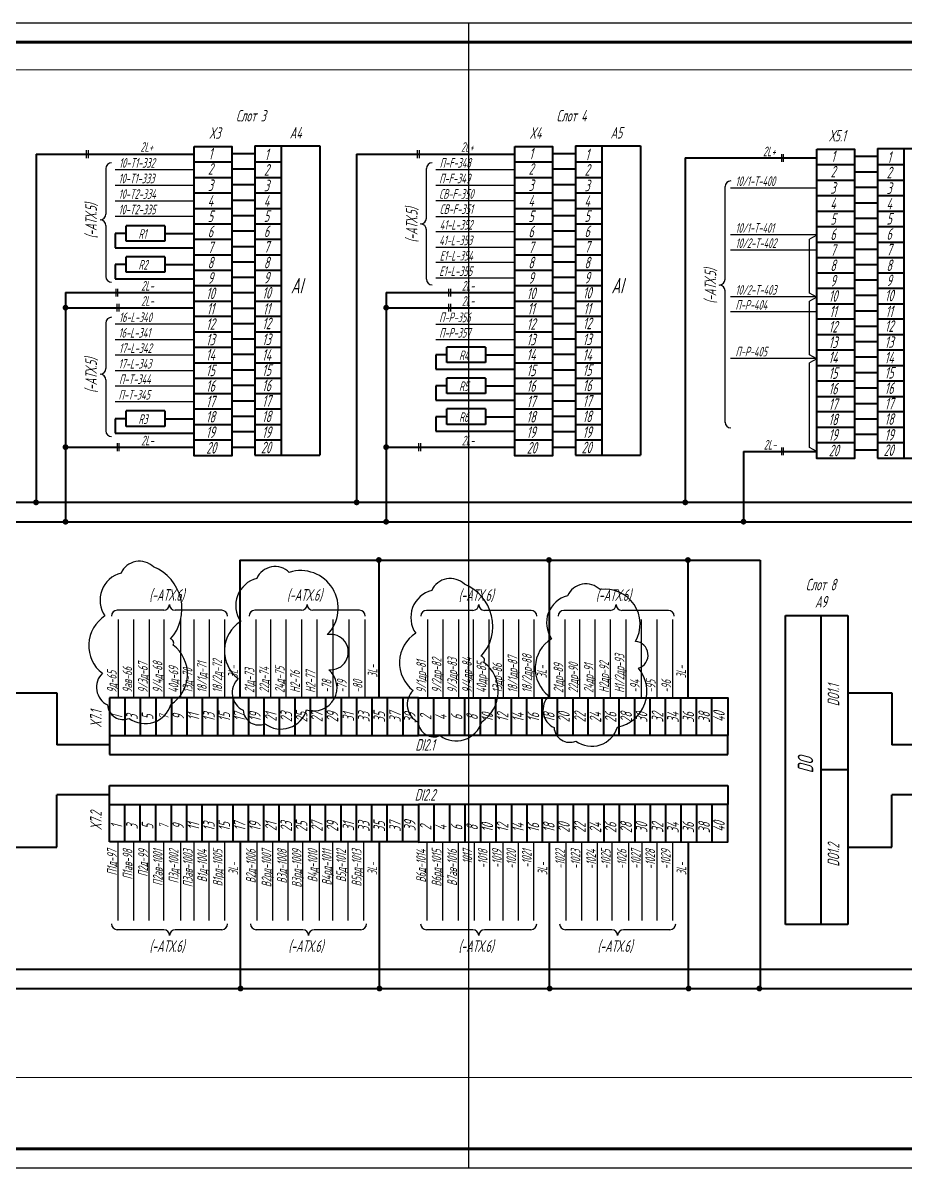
# Model space of a CAD drawing. Header units: millimetres. Extents: x -680 to 9204, y -4430 to 7779.
# Drawn here: x 3888.9 to 4117.8, y 2462.4 to 2759.4 of the extents above; entities that cross this region are included whole.
import ezdxf
from ezdxf.enums import TextEntityAlignment as Align

# ---------------------------------------------------------------- set-up
doc = ezdxf.new("R2010")
doc.units = ezdxf.units.MM
doc.layers.get('Defpoints').update_dxf_attribs({"color": 33})
for name, color, linetype, lineweight in [('Обводка', 6, 'Continuous', 25), ('Размерная', 4, 'Continuous', 25), ('Текст_КИП', 2, 'Continuous', 25), ('Тонкая', 5, 'Continuous', 20)]:
    doc.layers.add(name, color=color, linetype=linetype, lineweight=lineweight)
doc.layers.add('ТЕКСТ', color=2, linetype='Continuous')
doc.styles.add('Simplex', font='simplex.shx', dxfattribs={"width": 0.7, "oblique": 15})

msp = doc.modelspace()

# ---------------------------------------------------------------- linework, layer by layer
at = {"color": 1}
for p, q in [((3584.655, 2759.383), (4634.655, 2759.383)), ((4634.655, 2462.383), (3584.655, 2462.383))]:
    msp.add_line(p, q, dxfattribs=at)
at = {"lineweight": 60}
for p, q in [((3603.971, 2754.383), (4629.562, 2754.383)), ((4629.562, 2467.383), (3603.971, 2467.383))]:
    msp.add_line(p, q, dxfattribs=at)
at = {"lineweight": 40}
for p, q in [((3949.105, 2727.497), (3949.105, 2647.24)), ((3949.105, 2727.497), (3965.905, 2727.497)), ((3955.976, 2647.24), (3955.976, 2727.497)), ((3965.905, 2727.497), (3965.905, 2647.24)), ((4032.276, 2727.497), (4032.276, 2647.24)), ((4032.276, 2727.497), (4049.076, 2727.497)), ((4039.147, 2647.24), (4039.147, 2727.497)), ((4049.076, 2727.497), (4049.076, 2647.24)), ((4110.608, 2726.799), (4110.608, 2646.541)), ((4110.608, 2726.799), (4134.409, 2726.799)), ((4117.48, 2646.541), (4117.48, 2726.799)), ((3892.313, 2725.345), (3933.373, 2725.345)), ((3892.313, 2725.345), (3892.313, 2635.037)), ((3943.132, 2725.507), (3949.105, 2725.507)), ((3975.484, 2725.345), (4016.544, 2725.345)), ((3975.484, 2725.345), (3975.484, 2635.037)), ((4026.303, 2725.507), (4032.276, 2725.507)), ((4060.727, 2724.349), (4094.877, 2724.349)), ((4060.727, 2724.349), (4060.727, 2635.037)), ((4104.635, 2724.808), (4110.608, 2724.808)), ((3933.373, 2723.336), (3943.132, 2723.336)), ((3943.132, 2721.494), (3949.105, 2721.494)), ((3949.105, 2723.336), (3955.976, 2723.336)), ((4016.544, 2723.336), (4026.303, 2723.336)), ((4026.303, 2721.494), (4032.276, 2721.494)), ((4032.276, 2723.336), (4039.147, 2723.336)), ((4094.877, 2722.638), (4104.635, 2722.638)), ((4104.635, 2720.796), (4110.608, 2720.796)), ((4110.608, 2722.638), (4117.48, 2722.638)), ((3933.373, 2719.324), (3943.132, 2719.324)), ((3949.105, 2719.324), (3955.976, 2719.324)), ((4016.544, 2719.324), (4026.303, 2719.324)), ((4032.276, 2719.324), (4039.147, 2719.324)), ((4094.877, 2718.626), (4104.635, 2718.626)), ((4110.608, 2718.626), (4117.48, 2718.626)), ((3933.373, 2715.282), (3943.132, 2715.282)), ((3943.132, 2717.482), (3949.105, 2717.482)), ((3949.105, 2715.282), (3955.976, 2715.282)), ((4016.544, 2715.282), (4026.303, 2715.282)), ((4026.303, 2717.482), (4032.276, 2717.482)), ((4032.276, 2715.282), (4039.147, 2715.282)), ((4094.877, 2714.584), (4104.635, 2714.584)), ((4104.635, 2716.784), (4110.608, 2716.784)), ((4110.608, 2714.584), (4117.48, 2714.584)), ((3943.132, 2713.44), (3949.105, 2713.44)), ((4026.303, 2713.44), (4032.276, 2713.44)), ((4104.635, 2712.742), (4110.608, 2712.742)), ((3933.373, 2711.257), (3943.132, 2711.257)), ((3943.132, 2709.415), (3949.105, 2709.415)), ((3949.105, 2711.257), (3955.976, 2711.257)), ((4016.544, 2711.257), (4026.303, 2711.257)), ((4026.303, 2709.415), (4032.276, 2709.415)), ((4032.276, 2711.257), (4039.147, 2711.257)), ((4094.877, 2710.558), (4104.635, 2710.558)), ((4104.635, 2708.717), (4110.608, 2708.717)), ((4110.608, 2710.558), (4117.48, 2710.558)), ((3915.726, 2702.751), (3915.726, 2706.751)), ((3925.726, 2706.751), (3915.726, 2706.751)), ((3925.726, 2706.751), (3925.726, 2702.751)), ((3933.373, 2707.279), (3943.132, 2707.279)), ((3949.105, 2707.279), (3955.976, 2707.279)), ((4016.544, 2707.279), (4026.303, 2707.279)), ((4032.276, 2707.279), (4039.147, 2707.279)), ((4094.877, 2706.58), (4104.635, 2706.58)), ((4110.608, 2706.58), (4117.48, 2706.58)), ((3915.726, 2704.751), (3912.816, 2704.751)), ((3912.816, 2704.751), (3912.816, 2701.022)), ((3925.726, 2702.751), (3915.726, 2702.751)), ((3925.726, 2704.751), (3933.373, 2704.751)), ((3933.373, 2703.253), (3943.131, 2703.253)), ((3943.131, 2705.437), (3949.105, 2705.437)), ((3949.105, 2703.253), (3955.976, 2703.253)), ((4016.544, 2703.253), (4026.302, 2703.253)), ((4026.303, 2705.437), (4032.276, 2705.437)), ((4032.276, 2703.253), (4039.147, 2703.253)), ((4104.635, 2704.738), (4110.608, 2704.738)), ((3912.816, 2701.022), (3933.373, 2701.022)), ((3943.131, 2701.412), (3949.105, 2701.412)), ((4026.302, 2701.412), (4032.276, 2701.412)), ((4094.877, 2702.555), (4104.635, 2702.555)), ((4104.635, 2700.713), (4110.608, 2700.713)), ((4110.608, 2702.555), (4117.48, 2702.555)), ((3915.726, 2694.747), (3915.726, 2698.747)), ((3925.726, 2698.747), (3915.726, 2698.747)), ((3925.726, 2698.747), (3925.726, 2694.747)), ((3933.373, 2699.275), (3943.131, 2699.275)), ((3943.131, 2697.433), (3949.105, 2697.433)), ((3949.105, 2699.275), (3955.976, 2699.275)), ((4016.544, 2699.275), (4026.302, 2699.275)), ((4026.302, 2697.433), (4032.276, 2697.433)), ((4032.276, 2699.275), (4039.147, 2699.275)), ((4094.877, 2698.576), (4104.635, 2698.576)), ((4110.608, 2698.576), (4117.48, 2698.576)), ((3915.726, 2696.747), (3912.816, 2696.747)), ((3912.816, 2696.747), (3912.816, 2693.019)), ((3925.726, 2694.747), (3915.726, 2694.747)), ((3925.726, 2696.747), (3933.373, 2696.747)), ((3933.373, 2695.25), (3943.131, 2695.25)), ((3949.105, 2695.25), (3955.976, 2695.25)), ((4016.544, 2695.25), (4026.302, 2695.25)), ((4032.276, 2695.25), (4039.147, 2695.25)), ((4094.877, 2694.551), (4104.635, 2694.551)), ((4104.635, 2696.735), (4110.608, 2696.735)), ((4110.608, 2694.551), (4117.48, 2694.551)), ((3912.816, 2693.019), (3933.373, 2693.019)), ((3933.373, 2691.271), (3943.131, 2691.271)), ((3943.131, 2693.408), (3949.105, 2693.408)), ((3949.105, 2691.271), (3955.976, 2691.271)), ((4016.544, 2691.271), (4026.302, 2691.271)), ((4026.302, 2693.408), (4032.276, 2693.408)), ((4032.276, 2691.271), (4039.147, 2691.271)), ((4104.635, 2692.709), (4110.608, 2692.709)), ((3899.964, 2689.449), (3899.964, 2630.03)), ((3899.964, 2689.449), (3933.373, 2689.449)), ((3943.131, 2689.43), (3949.105, 2689.43)), ((3983.135, 2689.449), (3983.135, 2630.03)), ((3983.135, 2689.449), (4016.544, 2689.449)), ((4026.302, 2689.43), (4032.276, 2689.43)), ((4094.877, 2690.573), (4104.635, 2690.573)), ((4104.635, 2688.731), (4110.608, 2688.731)), ((4110.608, 2690.573), (4117.48, 2690.573)), ((3899.964, 2685.524), (3933.373, 2685.524)), ((3933.373, 2687.246), (3943.131, 2687.246)), ((3943.131, 2685.404), (3949.105, 2685.404)), ((3949.105, 2687.246), (3955.976, 2687.246)), ((3983.135, 2685.524), (4016.544, 2685.524)), ((4016.544, 2687.246), (4026.302, 2687.246)), ((4026.302, 2685.404), (4032.276, 2685.404)), ((4032.276, 2687.246), (4039.147, 2687.246)), ((4094.877, 2686.548), (4104.635, 2686.548)), ((4110.608, 2686.548), (4117.48, 2686.548)), ((3933.373, 2683.3), (3943.131, 2683.3)), ((3949.105, 2683.3), (3955.976, 2683.3)), ((4016.544, 2683.3), (4026.302, 2683.3)), ((4032.276, 2683.3), (4039.147, 2683.3)), ((4094.877, 2682.602), (4104.634, 2682.602)), ((4104.634, 2684.706), (4110.608, 2684.706)), ((4110.608, 2682.602), (4117.48, 2682.602)), ((3933.373, 2679.275), (3943.131, 2679.275)), ((3943.131, 2681.459), (3949.105, 2681.459)), ((3949.105, 2679.275), (3955.976, 2679.275)), ((4016.544, 2679.275), (4026.302, 2679.275)), ((4026.302, 2681.459), (4032.276, 2681.459)), ((4032.276, 2679.275), (4039.147, 2679.275)), ((4104.634, 2680.76), (4110.608, 2680.76)), ((3943.131, 2677.433), (3949.105, 2677.433)), ((4026.302, 2677.433), (4032.276, 2677.433)), ((4094.877, 2678.577), (4104.634, 2678.577)), ((4104.634, 2676.735), (4110.608, 2676.735)), ((4110.608, 2678.577), (4117.48, 2678.577)), ((3933.373, 2675.285), (3943.131, 2675.285)), ((3943.131, 2673.443), (3949.105, 2673.443)), ((3949.105, 2675.285), (3955.976, 2675.285)), ((3998.897, 2673.28), (3995.987, 2673.28)), ((3995.987, 2673.28), (3995.987, 2669.551)), ((3998.897, 2671.28), (3998.897, 2675.28)), ((4008.897, 2675.28), (3998.897, 2675.28)), ((4008.897, 2675.28), (4008.897, 2671.28)), ((4008.897, 2673.28), (4016.544, 2673.28)), ((4016.544, 2675.285), (4026.302, 2675.285)), ((4026.302, 2673.443), (4032.276, 2673.443)), ((4032.276, 2675.285), (4039.147, 2675.285)), ((4094.877, 2674.586), (4104.634, 2674.586)), ((4110.608, 2674.586), (4117.48, 2674.586)), ((3933.373, 2671.259), (3943.131, 2671.259)), ((3949.105, 2671.259), (3955.976, 2671.259)), ((4008.897, 2671.28), (3998.897, 2671.28)), ((4016.544, 2671.259), (4026.302, 2671.259)), ((4032.276, 2671.259), (4039.147, 2671.259)), ((4094.877, 2670.561), (4104.634, 2670.561)), ((4104.634, 2672.744), (4110.608, 2672.744)), ((4110.608, 2670.561), (4117.48, 2670.561)), ((3933.373, 2667.258), (3943.131, 2667.258)), ((3943.131, 2669.418), (3949.105, 2669.418)), ((3949.105, 2667.258), (3955.976, 2667.258)), ((3995.987, 2669.551), (4016.544, 2669.551)), ((3998.897, 2663.254), (3998.897, 2667.254)), ((4008.897, 2667.254), (3998.897, 2667.254)), ((4008.897, 2667.254), (4008.897, 2663.254)), ((4016.544, 2667.258), (4026.302, 2667.258)), ((4026.302, 2669.418), (4032.276, 2669.418)), ((4032.276, 2667.258), (4039.147, 2667.258)), ((4104.634, 2668.719), (4110.608, 2668.719)), ((3943.131, 2665.417), (3949.105, 2665.417)), ((3998.897, 2665.254), (3995.987, 2665.254)), ((3995.987, 2665.254), (3995.987, 2661.525)), ((4008.897, 2665.254), (4016.544, 2665.254)), ((4026.302, 2665.417), (4032.276, 2665.417)), ((4094.877, 2666.56), (4104.634, 2666.56)), ((4104.634, 2664.718), (4110.608, 2664.718)), ((4110.608, 2666.56), (4117.48, 2666.56)), ((3933.373, 2663.233), (3943.131, 2663.233)), ((3943.131, 2661.391), (3949.105, 2661.391)), ((3949.105, 2663.233), (3955.976, 2663.233)), ((3995.987, 2661.525), (4016.544, 2661.525)), ((4008.897, 2663.254), (3998.897, 2663.254)), ((4016.544, 2663.233), (4026.302, 2663.233)), ((4026.302, 2661.391), (4032.276, 2661.391)), ((4032.276, 2663.233), (4039.147, 2663.233)), ((4094.877, 2662.535), (4104.634, 2662.535)), ((4110.608, 2662.535), (4117.48, 2662.535)), ((3915.726, 2654.733), (3915.726, 2658.733)), ((3925.726, 2658.733), (3915.726, 2658.733)), ((3925.726, 2658.733), (3925.726, 2654.733)), ((3933.373, 2659.261), (3943.131, 2659.261)), ((3949.105, 2659.261), (3955.976, 2659.261)), ((3998.897, 2655.256), (3998.897, 2659.256)), ((4008.897, 2659.256), (3998.897, 2659.256)), ((4008.897, 2659.256), (4008.897, 2655.256)), ((4016.544, 2659.261), (4026.302, 2659.261)), ((4032.276, 2659.261), (4039.147, 2659.261)), ((4094.877, 2658.562), (4104.634, 2658.562)), ((4104.634, 2660.693), (4110.608, 2660.693)), ((4110.608, 2658.562), (4117.48, 2658.562)), ((3915.726, 2656.733), (3912.816, 2656.733)), ((3912.816, 2656.733), (3912.816, 2653.005)), ((3925.726, 2656.733), (3933.373, 2656.733)), ((3933.373, 2655.26), (3943.131, 2655.26)), ((3943.131, 2657.419), (3949.105, 2657.419)), ((3949.105, 2655.26), (3955.976, 2655.26)), ((3998.897, 2657.256), (3995.987, 2657.256)), ((3995.987, 2657.256), (3995.987, 2653.528)), ((4008.897, 2655.256), (3998.897, 2655.256)), ((4008.897, 2657.256), (4016.544, 2657.256)), ((4016.544, 2655.26), (4026.302, 2655.26)), ((4026.302, 2657.419), (4032.276, 2657.419)), ((4032.276, 2655.26), (4039.147, 2655.26)), ((4104.634, 2656.721), (4110.608, 2656.721)), ((3912.816, 2653.005), (3933.373, 2653.005)), ((3925.726, 2654.733), (3915.726, 2654.733)), ((3943.131, 2653.418), (3949.105, 2653.418)), ((3995.987, 2653.528), (4016.544, 2653.528)), ((4026.302, 2653.418), (4032.276, 2653.418)), ((4094.877, 2654.561), (4104.634, 2654.561)), ((4104.634, 2652.72), (4110.608, 2652.72)), ((4110.608, 2654.561), (4117.48, 2654.561)), ((3899.964, 2649.358), (3933.373, 2649.358)), ((3933.373, 2651.235), (3943.131, 2651.235)), ((3943.131, 2649.393), (3949.105, 2649.393)), ((3949.105, 2651.235), (3955.976, 2651.235)), ((3983.135, 2649.358), (4016.544, 2649.358)), ((4016.544, 2651.235), (4026.302, 2651.235)), ((4026.302, 2649.393), (4032.276, 2649.393)), ((4032.276, 2651.235), (4039.147, 2651.235)), ((4094.877, 2650.536), (4104.634, 2650.536)), ((4110.608, 2650.536), (4117.48, 2650.536)), ((3949.105, 2647.24), (3965.905, 2647.24)), ((4032.276, 2647.24), (4049.076, 2647.24)), ((4075.837, 2648.266), (4094.877, 2648.266)), ((4075.837, 2648.266), (4075.837, 2630.03)), ((4104.634, 2648.694), (4110.608, 2648.694)), ((4110.608, 2646.541), (4134.409, 2646.541)), ((3945.152, 2620.083), (3945.152, 2584.436)), ((3945.152, 2620.083), (4080.171, 2620.083)), ((3981.254, 2620.083), (3981.254, 2584.436)), ((4025.383, 2620.083), (4025.383, 2584.436)), ((4061.418, 2620.082), (4061.418, 2584.435)), ((4080.171, 2620.083), (4080.171, 2508.957)), ((4086.735, 2605.725), (4102.915, 2605.725)), ((4086.735, 2525.543), (4086.735, 2605.725)), ((4095.915, 2605.725), (4095.915, 2525.543)), ((4102.915, 2605.725), (4102.915, 2525.543)), ((3886.251, 2585.68), (3897.683, 2585.68)), ((3897.683, 2585.68), (3897.683, 2572.115)), ((3915.35, 2584.314), (3915.35, 2574.555)), ((3919.362, 2584.314), (3919.362, 2574.555)), ((3923.404, 2584.314), (3923.404, 2574.555)), ((3927.429, 2584.314), (3927.429, 2574.555)), ((3931.407, 2584.314), (3931.407, 2574.555)), ((3935.433, 2584.314), (3935.433, 2574.555)), ((3939.411, 2584.314), (3939.411, 2574.555)), ((3943.436, 2584.314), (3943.436, 2574.555)), ((3947.415, 2584.314), (3947.415, 2574.556)), ((3951.44, 2584.314), (3951.44, 2574.556)), ((3955.385, 2584.314), (3955.385, 2574.556)), ((3959.411, 2584.314), (3959.411, 2574.556)), ((3963.401, 2584.314), (3963.401, 2574.556)), ((3967.427, 2584.314), (3967.427, 2574.556)), ((3971.427, 2584.314), (3971.427, 2574.556)), ((3975.453, 2584.314), (3975.453, 2574.556)), ((3979.425, 2584.314), (3979.425, 2574.556)), ((3983.426, 2584.314), (3983.426, 2574.556)), ((3987.451, 2584.314), (3987.451, 2574.556)), ((3995.532, 2574.556), (3995.532, 2584.314)), ((3999.544, 2574.556), (3999.544, 2584.314)), ((4003.586, 2574.556), (4003.586, 2584.314)), ((4007.611, 2574.556), (4007.611, 2584.314)), ((4011.59, 2574.556), (4011.59, 2584.314)), ((4015.615, 2574.556), (4015.615, 2584.314)), ((4019.593, 2574.556), (4019.593, 2584.314)), ((4023.619, 2574.556), (4023.619, 2584.314)), ((4027.597, 2574.556), (4027.597, 2584.314)), ((4031.622, 2574.556), (4031.622, 2584.314)), ((4035.568, 2574.556), (4035.568, 2584.313)), ((4039.593, 2574.556), (4039.593, 2584.313)), ((4043.584, 2574.556), (4043.584, 2584.313)), ((4047.609, 2574.556), (4047.609, 2584.313)), ((4051.61, 2574.556), (4051.61, 2584.313)), ((4055.635, 2574.556), (4055.635, 2584.313)), ((4059.607, 2574.556), (4059.607, 2584.313)), ((4063.608, 2574.556), (4063.608, 2584.313)), ((4067.634, 2574.556), (4067.634, 2584.313)), ((4102.915, 2585.68), (4114.347, 2585.68)), ((4114.347, 2585.68), (4114.347, 2572.115)), ((3911.369, 2572.115), (3897.683, 2572.115)), ((3911.369, 2574.555), (3911.369, 2569.676)), ((4071.733, 2569.676), (4071.733, 2574.555)), ((4128.032, 2572.115), (4114.347, 2572.115)), ((3911.369, 2569.676), (4071.733, 2569.678)), ((4102.915, 2565.634), (4095.915, 2565.634)), ((3911.369, 2556.714), (3911.369, 2561.593)), ((3911.369, 2561.593), (4071.733, 2561.59)), ((4071.733, 2561.592), (4071.733, 2556.714)), ((3911.369, 2559.153), (3897.683, 2559.153)), ((3897.683, 2545.589), (3897.683, 2559.153)), ((4128.032, 2559.153), (4114.347, 2559.153)), ((4114.347, 2545.589), (4114.347, 2559.153)), ((3915.35, 2546.955), (3915.35, 2556.714)), ((3919.362, 2546.955), (3919.362, 2556.713)), ((3923.404, 2546.955), (3923.404, 2556.713)), ((3927.429, 2546.955), (3927.429, 2556.713)), ((3931.407, 2546.955), (3931.407, 2556.713)), ((3935.433, 2546.955), (3935.433, 2556.713)), ((3939.411, 2546.955), (3939.411, 2556.713)), ((3943.436, 2546.955), (3943.436, 2556.713)), ((3947.415, 2546.955), (3947.415, 2556.713)), ((3951.44, 2546.955), (3951.44, 2556.713)), ((3955.385, 2546.955), (3955.385, 2556.713)), ((3959.411, 2546.955), (3959.411, 2556.713)), ((3963.401, 2546.955), (3963.401, 2556.713)), ((3967.427, 2546.955), (3967.427, 2556.713)), ((3971.427, 2546.955), (3971.427, 2556.713)), ((3975.453, 2546.955), (3975.453, 2556.712)), ((3979.425, 2546.955), (3979.425, 2556.712)), ((3983.426, 2546.955), (3983.426, 2556.712)), ((3987.451, 2546.955), (3987.451, 2556.712)), ((3995.532, 2556.713), (3995.532, 2546.954)), ((3999.544, 2556.713), (3999.544, 2546.954)), ((4003.586, 2556.713), (4003.586, 2546.954)), ((4007.611, 2556.713), (4007.611, 2546.955)), ((4011.59, 2556.713), (4011.59, 2546.955)), ((4015.615, 2556.713), (4015.615, 2546.955)), ((4019.593, 2556.713), (4019.593, 2546.955)), ((4023.619, 2556.713), (4023.619, 2546.955)), ((4027.597, 2556.713), (4027.597, 2546.955)), ((4031.622, 2556.713), (4031.622, 2546.955)), ((4035.568, 2556.713), (4035.568, 2546.955)), ((4039.593, 2556.713), (4039.593, 2546.955)), ((4043.584, 2556.713), (4043.584, 2546.955)), ((4047.609, 2556.713), (4047.609, 2546.955)), ((4051.61, 2556.713), (4051.61, 2546.955)), ((4055.635, 2556.713), (4055.635, 2546.955)), ((4059.607, 2556.713), (4059.607, 2546.955)), ((4063.608, 2556.713), (4063.608, 2546.955)), ((4067.634, 2556.713), (4067.634, 2546.956)), ((3886.251, 2545.589), (3897.683, 2545.589)), ((3945.358, 2508.957), (3945.358, 2546.955)), ((3981.404, 2508.957), (3981.404, 2546.955)), ((4025.54, 2508.957), (4025.54, 2546.955)), ((4061.586, 2508.957), (4061.586, 2546.955)), ((4102.915, 2545.589), (4114.347, 2545.589)), ((4102.915, 2525.543), (4086.735, 2525.543))]:
    msp.add_line(p, q, dxfattribs=at)
for p, q in [((3912.816, 2721.356), (3933.373, 2721.356)), ((3995.987, 2721.356), (4016.544, 2721.356)), ((3912.816, 2717.314), (3933.373, 2717.314)), ((3995.987, 2717.314), (4016.544, 2717.314)), ((4072.457, 2716.615), (4094.877, 2716.615)), ((3912.816, 2713.27), (3933.373, 2713.27)), ((3995.987, 2713.289), (4016.544, 2713.289)), ((3912.816, 2709.244), (3933.373, 2709.244)), ((3995.987, 2709.164), (4016.544, 2709.164)), ((3995.987, 2705.298), (4016.544, 2705.298)), ((4094.877, 2704.307), (4092.964, 2703.278)), ((4092.964, 2689.265), (4092.964, 2703.278)), ((3995.987, 2701.256), (4016.544, 2701.256)), ((4072.457, 2700.545), (4094.877, 2700.545)), ((3995.987, 2697.295), (4016.544, 2697.295)), ((3995.987, 2693.253), (4016.544, 2693.253)), ((4094.877, 2688.236), (4092.964, 2689.265)), ((4094.877, 2688.236), (4092.964, 2687.207)), ((4092.964, 2673.321), (4092.964, 2687.207)), ((3912.816, 2681.32), (3933.373, 2681.32)), ((3995.987, 2681.288), (4016.544, 2681.288)), ((3912.816, 2677.278), (3933.373, 2677.278)), ((3995.987, 2677.287), (4016.544, 2677.287)), ((3912.816, 2673.304), (3933.373, 2673.304)), ((4094.877, 2672.292), (4092.964, 2673.321)), ((4094.877, 2672.249), (4092.964, 2671.22)), ((4092.964, 2649.295), (4092.964, 2671.22)), ((3912.816, 2669.262), (3933.373, 2669.262)), ((3912.816, 2665.262), (3933.373, 2665.262)), ((3912.816, 2661.22), (3933.373, 2661.22)), ((4094.877, 2648.266), (4092.964, 2649.295)), ((4102.915, 2605.725), (4102.915, 2565.634)), ((3913.586, 2604.651), (3913.586, 2584.314)), ((3917.628, 2604.651), (3917.628, 2584.314)), ((3929.8, 2604.651), (3929.8, 2584.314)), ((3937.202, 2604.651), (3937.202, 2584.314)), ((3941.181, 2604.651), (3941.181, 2584.314)), ((3949.32, 2604.651), (3949.32, 2584.314)), ((3961.139, 2604.651), (3961.139, 2584.314)), ((4009.758, 2604.651), (4009.758, 2584.313)), ((4017.44, 2604.651), (4017.44, 2584.313)), ((4021.465, 2604.651), (4021.465, 2584.313)), ((4029.458, 2604.651), (4029.458, 2584.313)), ((4041.242, 2604.651), (4041.242, 2584.313)), ((3913.628, 2526.618), (3913.628, 2546.955)), ((3917.67, 2526.618), (3917.67, 2546.955)), ((3921.695, 2526.618), (3921.695, 2546.955)), ((3925.499, 2526.618), (3925.499, 2546.955)), ((3929.842, 2526.618), (3929.842, 2546.955)), ((3933.299, 2526.618), (3933.299, 2546.955)), ((3937.245, 2526.618), (3937.245, 2546.955)), ((3941.27, 2526.618), (3941.27, 2546.955)), ((3949.674, 2526.618), (3949.674, 2546.955)), ((3953.716, 2526.618), (3953.716, 2546.955)), ((3957.741, 2526.618), (3957.741, 2546.955)), ((3961.545, 2526.618), (3961.545, 2546.955)), ((3965.888, 2526.618), (3965.888, 2546.955)), ((3969.345, 2526.618), (3969.345, 2546.955)), ((3973.291, 2526.618), (3973.291, 2546.955)), ((3977.316, 2526.618), (3977.316, 2546.955)), ((3993.81, 2526.618), (3993.81, 2546.955)), ((3997.852, 2526.618), (3997.852, 2546.955)), ((4001.878, 2526.618), (4001.878, 2546.955))]:
    msp.add_line(p, q)
at = {"color": 1, "lineweight": 40}
for p, q in [((4184.413, 2635.037), (3628.081, 2635.037)), ((3628.081, 2513.962), (4292.63, 2513.961))]:
    msp.add_line(p, q, dxfattribs=at)
at = {"color": 4, "lineweight": 40}
for p, q in [((3628.081, 2630.03), (4163.206, 2630.029)), ((3628.081, 2508.954), (4296.834, 2508.954))]:
    msp.add_line(p, q, dxfattribs=at)
at = {"lineweight": 40}
for points in [[(3933.373, 2727.317), (3943.132, 2727.317), (3943.131, 2647.135), (3933.373, 2647.135)], [(4016.544, 2727.317), (4026.303, 2727.317), (4026.302, 2647.135), (4016.544, 2647.135)], [(4094.877, 2726.619), (4104.635, 2726.619), (4104.634, 2646.436), (4094.877, 2646.436)], [(3911.369, 2584.314), (3911.369, 2574.555), (3991.551, 2574.556), (3991.551, 2584.314)], [(3991.551, 2574.556), (3991.551, 2584.314), (4071.733, 2584.313), (4071.733, 2574.556)], [(3911.369, 2546.955), (3911.369, 2556.714), (3991.551, 2556.712), (3991.551, 2546.955)], [(3991.551, 2556.713), (3991.551, 2546.954), (4071.733, 2546.956), (4071.733, 2556.713)]]:
    msp.add_lwpolyline(points, close=True, dxfattribs=at)
at = {"lineweight": 40, "const_width": 0.75}
for points in [[(3899.589, 2685.524, 1), (3900.339, 2685.524, 1)], [(3982.76, 2685.524, 1), (3983.51, 2685.524, 1)], [(3899.589, 2649.358, 1), (3900.339, 2649.358, 1)], [(3982.76, 2649.358, 1), (3983.51, 2649.358, 1)], [(3891.938, 2635.037, 1), (3892.688, 2635.037, 1)], [(3975.109, 2635.037, 1), (3975.859, 2635.037, 1)], [(4060.352, 2635.037, 1), (4061.102, 2635.037, 1)], [(3899.589, 2630.002, 1), (3900.339, 2630.002, 1)], [(3982.76, 2630.002, 1), (3983.51, 2630.002, 1)], [(4075.462, 2630.029, 1), (4076.212, 2630.029, 1)], [(3981.251, 2619.709, 1), (3981.251, 2620.459, 1)], [(4025.38, 2619.709, 1), (4025.38, 2620.459, 1)], [(4061.415, 2619.707, 1), (4061.415, 2620.457, 1)], [(3945.733, 2508.954, -1), (3944.983, 2508.954, -1)], [(3981.779, 2508.954, -1), (3981.029, 2508.954, -1)], [(4025.916, 2508.954, -1), (4025.166, 2508.954, -1)], [(4061.962, 2508.954, -1), (4061.212, 2508.954, -1)], [(4080.323, 2508.954, -1), (4079.573, 2508.954, -1)]]:
    msp.add_lwpolyline(points, format="xyb", close=True, dxfattribs=at)
at = {"layer": 'Defpoints'}
for p, q in [((4004.509, 2759.383), (4004.509, 2462.383)), ((4072.457, 2704.487), (4094.877, 2704.487)), ((4072.457, 2688.416), (4094.877, 2688.416)), ((4072.457, 2684.537), (4094.877, 2684.537)), ((4072.457, 2672.409), (4094.877, 2672.409)), ((3921.653, 2604.651), (3921.653, 2584.314)), ((3925.456, 2604.651), (3925.456, 2584.314)), ((3933.257, 2604.651), (3933.257, 2584.314)), ((3953.123, 2604.651), (3953.123, 2584.314)), ((3957.148, 2604.651), (3957.148, 2584.314)), ((3965.164, 2604.651), (3965.164, 2584.314)), ((3969.31, 2604.651), (3969.31, 2584.314)), ((3973.488, 2604.651), (3973.488, 2584.314)), ((3977.588, 2604.651), (3977.588, 2584.314)), ((3993.854, 2604.651), (3993.854, 2584.314)), ((3997.866, 2604.651), (3997.866, 2584.313)), ((4001.891, 2604.651), (4001.891, 2584.313)), ((4005.694, 2604.651), (4005.694, 2584.313)), ((4013.526, 2604.651), (4013.526, 2584.313)), ((4033.261, 2604.651), (4033.261, 2584.313)), ((4037.252, 2604.651), (4037.252, 2584.313)), ((4045.267, 2604.651), (4045.267, 2584.313)), ((4049.25, 2604.651), (4049.25, 2584.313)), ((4053.35, 2604.65), (4053.35, 2584.313)), ((4057.375, 2604.65), (4057.375, 2584.313)), ((4006.046, 2526.618), (4006.046, 2546.955)), ((4010.024, 2526.618), (4010.024, 2546.955)), ((4013.481, 2526.618), (4013.481, 2546.955)), ((4017.427, 2526.618), (4017.427, 2546.955)), ((4021.452, 2526.618), (4021.452, 2546.955)), ((4029.857, 2526.618), (4029.857, 2546.955)), ((4033.899, 2526.618), (4033.899, 2546.955)), ((4037.924, 2526.618), (4037.924, 2546.955)), ((4041.727, 2526.618), (4041.727, 2546.955)), ((4046.07, 2526.618), (4046.07, 2546.955)), ((4049.527, 2526.618), (4049.527, 2546.955)), ((4053.473, 2526.618), (4053.473, 2546.955)), ((4057.498, 2526.618), (4057.498, 2546.955))]:
    msp.add_line(p, q, dxfattribs=at)
at = {"layer": 'Defpoints', "color": 1}
for points in [[(3922.798, 2618.279, 0.5205671), (3914.356, 2616.704, 0.5205671), (3910.19, 2605.568, 0.5205671), (3909.515, 2590.719, 0.5205671), (3910.866, 2582.507, 0.5205671), (3916.494, 2579.02, 0.5205671), (3927.301, 2582.619, 0.5205671), (3927.864, 2598.03, 0.5205671), (3927.864, 2598.03, 0.5205671), (3927.188, 2599.606, 0.5205671)], [(4003.417, 2613.796, 0.5205671), (3994.974, 2612.222, 0.5205671), (3990.809, 2601.085, 0.5205671), (3990.134, 2586.236, 0.5205671), (3991.484, 2578.024, 0.5205671), (3997.113, 2574.537, 0.5205671), (4007.919, 2578.136, 0.5205671), (4008.483, 2593.548, 0.5205671), (4008.483, 2593.548, 0.5205671), (4007.807, 2595.123, 0.5205671)]]:
    msp.add_lwpolyline(points, format="xyb", close=True, dxfattribs=at)
at = {"layer": 'Defpoints', "color": 2}
for points in [[(3958.005, 2616.881, 0.5205671), (3949.563, 2615.306, 0.5205671), (3945.397, 2604.17, 0.5205671), (3944.722, 2589.321, 0.5205671), (3946.073, 2581.109, 0.5205671), (3951.701, 2577.622, 0.5205671), (3962.508, 2581.221, 0.8230866), (3968.23, 2591.625, 0.5205671), (3968.23, 2591.625, 1.1571665), (3967.862, 2600.731, 0.784949)], [(4038.624, 2612.398, 0.5205671), (4030.182, 2610.824, 0.5205671), (4026.016, 2599.687, 0.5205671), (4025.341, 2584.838, 0.5205671), (4026.692, 2576.626, 0.5205671), (4032.32, 2573.139, 0.5205671), (4043.127, 2576.738, 0.5726267), (4048.577, 2592.07, 0.5205671), (4048.577, 2592.07, 0.8338102), (4047.802, 2598.952, 0.6296496)]]:
    msp.add_lwpolyline(points, format="xyb", close=True, dxfattribs=at)
at = {"layer": 'Обводка'}
for p, q in [((3910.416, 2721.592), (3910.416, 2709.797)), ((3993.587, 2708.752), (3993.587, 2721.588)), ((4071.054, 2692.906), (4071.054, 2716.912)), ((3910.416, 2706.811), (3910.416, 2693.616)), ((3993.587, 2692.932), (3993.587, 2705.752)), ((4071.053, 2655.782), (4071.053, 2689.926)), ((3910.416, 2681.556), (3910.416, 2669.761)), ((3910.416, 2666.775), (3910.416, 2653.58)), ((3925.424, 2607.051), (3913.352, 2607.051)), ((3940.476, 2607.051), (3928.402, 2607.051)), ((3961.158, 2607.051), (3949.085, 2607.051)), ((3976.209, 2607.051), (3964.136, 2607.051)), ((4005.662, 2607.01), (3993.589, 2607.01)), ((4020.713, 2607.01), (4008.639, 2607.01)), ((4041.296, 2607.01), (4029.224, 2607.01)), ((4056.348, 2607.01), (4044.274, 2607.01)), ((3925.466, 2524.217), (3913.394, 2524.217)), ((3940.518, 2524.217), (3928.444, 2524.217)), ((3961.513, 2524.217), (3949.44, 2524.217)), ((3976.564, 2524.217), (3964.49, 2524.217)), ((4005.649, 2524.217), (3993.576, 2524.217)), ((4020.7, 2524.217), (4008.626, 2524.217)), ((4041.695, 2524.217), (4029.622, 2524.217)), ((4056.746, 2524.217), (4044.672, 2524.217))]:
    msp.add_line(p, q, dxfattribs=at)
for centre, start, end in [((3911.916, 2721.588), 90, 180), ((3995.087, 2721.588), 90, 180), ((4072.554, 2716.912), 90, 180), ((3908.916, 2709.812), 270, 0), ((3992.087, 2708.752), 270, 0), ((3908.916, 2706.812), 0, 90), ((3992.087, 2705.752), 0, 90), ((3911.916, 2693.629), 180, 270), ((3995.087, 2692.932), 180, 270), ((4069.554, 2692.906), 270, 0), ((4069.554, 2689.906), 0, 90), ((3911.916, 2681.553), 90, 180), ((3908.916, 2669.776), 270, 0), ((3908.916, 2666.776), 0, 90), ((4072.553, 2655.836), 180, 270), ((3911.916, 2653.593), 180, 270), ((3925.414, 2608.551), 270, 0), ((3928.414, 2608.551), 180, 270), ((3961.147, 2608.551), 270, 0), ((3964.147, 2608.551), 180, 270), ((4005.651, 2608.51), 270, 0), ((4008.651, 2608.51), 180, 270), ((4041.286, 2608.51), 270, 0), ((4044.286, 2608.51), 180, 270), ((3913.352, 2605.551), 90, 180), ((3940.476, 2605.551), 0, 90), ((3949.085, 2605.551), 90, 180), ((3976.209, 2605.551), 0, 90), ((3993.589, 2605.51), 90, 180), ((4020.713, 2605.51), 0, 90), ((4029.224, 2605.51), 90, 180), ((4056.348, 2605.51), 0, 90), ((3913.394, 2525.717), 180, 270), ((3940.518, 2525.717), 270, 0), ((3949.44, 2525.717), 180, 270), ((3976.564, 2525.717), 270, 0), ((3993.576, 2525.717), 180, 270), ((4020.7, 2525.717), 270, 0), ((4029.622, 2525.717), 180, 270), ((4056.746, 2525.717), 270, 0), ((3925.456, 2522.717), 0, 90), ((3928.456, 2522.717), 90, 180), ((3961.502, 2522.717), 0, 90), ((3964.502, 2522.717), 90, 180), ((4005.638, 2522.717), 0, 90), ((4008.638, 2522.717), 90, 180), ((4041.684, 2522.717), 0, 90), ((4044.684, 2522.717), 90, 180)]:
    msp.add_arc(centre, 1.5, start, end, dxfattribs=at)
at = {"layer": 'Размерная', "ltscale": 0.9}
for p, q in [((3905.307, 2726.345), (3905.307, 2724.345)), ((3905.807, 2726.345), (3905.807, 2724.345)), ((3991.205, 2726.345), (3991.205, 2724.345)), ((3991.705, 2726.345), (3991.705, 2724.345)), ((4085.652, 2725.349), (4085.652, 2723.349)), ((4086.152, 2725.349), (4086.152, 2723.349)), ((3912.979, 2690.449), (3912.979, 2688.449)), ((3913.479, 2690.449), (3913.479, 2688.449)), ((3999.34, 2690.449), (3999.34, 2688.449)), ((3999.84, 2690.449), (3999.84, 2688.449)), ((3913.313, 2686.524), (3913.313, 2684.524)), ((3913.813, 2686.524), (3913.813, 2684.524)), ((3999.34, 2686.524), (3999.34, 2684.524)), ((3999.84, 2686.524), (3999.84, 2684.524)), ((3913.318, 2650.358), (3913.318, 2648.358)), ((3913.818, 2650.358), (3913.818, 2648.358)), ((3991.53, 2650.358), (3991.53, 2648.358)), ((3992.03, 2650.358), (3992.03, 2648.358)), ((4085.652, 2649.266), (4085.652, 2647.266)), ((4086.152, 2649.266), (4086.152, 2647.266))]:
    msp.add_line(p, q, dxfattribs=at)
at = {"layer": 'Тонкая'}
for p, q in [((4314.005, 2747.242), (3643.097, 2747.242)), ((4314.005, 2485.861), (3643.097, 2485.861))]:
    msp.add_line(p, q, dxfattribs=at)

# ---------------------------------------------------------------- texts
at = {"layer": 'Defpoints', "style": 'Simplex', "oblique": 15, "width": 0.6}
for s, p in [('10/1-Т-401', (4073.734, 2704.954)), ('10/2-Т-403', (4073.734, 2688.883)), ('П-P-404', (4073.734, 2685.004)), ('П-P-405', (4073.734, 2672.875))]:
    msp.add_text(s, height=2.5, dxfattribs=at).set_placement(p)
for p in [(3959.932, 2691.259), (4043.103, 2691.259)]:
    msp.add_text('AI', height=4, dxfattribs=at).set_placement(p, align=Align.MIDDLE)
for s, p in [('Н1/2др-93', (4044.926, 2585.633)), ('9/3д-67', (3921.276, 2585.633)), ('9/4д-68', (3925.091, 2585.633)), ('24д-75', (3956.771, 2585.633)), ('9/1др-81', (3993.462, 2585.633)), ('9/2др-82', (3997.474, 2585.633)), ('9/3др-83', (4001.516, 2585.633)), ('9/4др-84', (4005.353, 2585.633)), ('13др-86', (4013.22, 2585.633)), ('22др-90', (4032.92, 2585.633)), ('24др-91', (4036.911, 2585.633)), ('13д-70', (3932.891, 2585.633)), ('22д-74', (3952.774, 2585.633)), ('Н2-77', (3964.786, 2585.633)), ('-78', (3968.944, 2585.633)), ('-79', (3972.902, 2585.633)), ('-80', (3977.002, 2585.633)), ('-94', (4048.909, 2585.633)), ('-95', (4053.009, 2585.633)), ('-96', (4057.034, 2585.633))]:
    msp.add_text(s, height=2.5, rotation=90, dxfattribs=at).set_placement(p)
for s, p in [('-1017', (4005.459, 2545.008)), ('-1018', (4009.437, 2545.008)), ('-1019', (4013.115, 2545.008)), ('-1020', (4016.84, 2545.008)), ('-1021', (4020.865, 2545.008)), ('-1022', (4029.479, 2545.008)), ('-1023', (4033.521, 2545.008)), ('-1025', (4041.361, 2545.008)), ('-1026', (4045.483, 2545.008)), ('-1027', (4049.161, 2545.008)), ('-1028', (4052.886, 2545.008)), ('-1029', (4056.911, 2545.008)), ('-1024', (4037.546, 2545.008))]:
    msp.add_text(s, height=2.5, rotation=90, dxfattribs=at).set_placement(p, align=Align.RIGHT)
at = {"layer": 'ТЕКСТ', "color": 4, "style": 'Simplex', "oblique": 15, "width": 0.6}
for s, p in [('Слот 3', (3948.055, 2735.312)), ('Слот 4', (4031.226, 2735.312)), ('А4', (3959.68, 2730.897)), ('А5', (4042.851, 2730.897)), ('X3', (3938.668, 2730.832)), ('X4', (4021.839, 2730.832)), ('Х5.1', (4100.171, 2730.134))]:
    msp.add_text(s, height=3, dxfattribs=at).set_placement(p, align=Align.MIDDLE)
at = {"layer": 'ТЕКСТ', "style": 'Simplex', "oblique": 15, "width": 0.6}
for s, p in [('2L+', (3921.006, 2725.955)), ('2L+', (4004.177, 2725.955)), ('2L+', (4082.509, 2724.796)), ('2L-', (3921.211, 2689.947)), ('2L-', (4004.382, 2689.947)), ('2L-', (3921.211, 2686.021)), ('2L-', (4004.382, 2686.021)), ('2L-', (3921.211, 2649.809)), ('2L-', (4004.382, 2649.809)), ('2L-', (4082.715, 2648.743))]:
    msp.add_text(s, height=2.5, dxfattribs=at).set_placement(p, align=Align.CENTER)
at = {"layer": 'ТЕКСТ', "color": 2, "style": 'Simplex', "oblique": 15, "width": 0.6}
for s, p in [('1', (3937.549, 2723.976)), ('1', (3952.103, 2723.761)), ('1', (4020.72, 2723.976)), ('1', (4035.274, 2723.761)), ('1', (4099.053, 2723.278)), ('1', (4113.607, 2723.063)), ('2', (3937.549, 2719.996)), ('2', (3952.103, 2719.781)), ('2', (4020.72, 2719.996)), ('2', (4035.274, 2719.781)), ('2', (4099.053, 2719.297)), ('2', (4113.607, 2719.082)), ('3', (3937.549, 2715.791)), ('3', (3952.103, 2715.714)), ('3', (4020.72, 2715.791)), ('3', (4035.274, 2715.714)), ('3', (4099.053, 2715.092)), ('3', (4113.607, 2715.015)), ('4', (3937.549, 2711.77)), ('4', (3952.103, 2711.714)), ('4', (4020.72, 2711.77)), ('4', (4035.274, 2711.714)), ('4', (4099.053, 2711.071)), ('4', (4113.607, 2711.015)), ('5', (3937.549, 2707.731)), ('5', (3952.103, 2707.781)), ('5', (4020.72, 2707.731)), ('5', (4035.274, 2707.781)), ('5', (4099.053, 2707.033)), ('5', (4113.607, 2707.082)), ('6', (3937.549, 2703.784)), ('6', (3952.103, 2703.842)), ('6', (4020.72, 2703.784)), ('6', (4035.274, 2703.842)), ('6', (4099.053, 2703.086)), ('6', (4113.607, 2703.144)), ('7', (3952.103, 2699.806)), ('7', (4035.274, 2699.806)), ('7', (3937.549, 2699.688)), ('7', (4020.72, 2699.688)), ('7', (4099.053, 2698.989)), ('7', (4113.607, 2699.107)), ('8', (3937.549, 2695.726)), ('8', (3952.103, 2695.734)), ('8', (4020.72, 2695.726)), ('8', (4035.274, 2695.734)), ('8', (4099.053, 2695.028)), ('8', (4113.607, 2695.035)), ('9', (3937.549, 2691.737)), ('9', (3952.103, 2691.811)), ('9', (4020.72, 2691.737)), ('9', (4035.274, 2691.811)), ('9', (4099.053, 2691.038)), ('9', (4113.607, 2691.113)), ('10', (3952.103, 2687.888)), ('10', (4035.274, 2687.888)), ('10', (3937.549, 2687.764)), ('10', (4020.72, 2687.764)), ('10', (4099.053, 2687.066)), ('10', (4113.607, 2687.19)), ('11', (3937.549, 2683.743)), ('11', (3952.103, 2683.74)), ('11', (4020.72, 2683.743)), ('11', (4035.274, 2683.74)), ('11', (4099.053, 2683.045)), ('11', (4113.607, 2683.041)), ('12', (3937.549, 2679.788)), ('12', (3952.103, 2679.948)), ('12', (4020.72, 2679.788)), ('12', (4035.274, 2679.948)), ('12', (4099.053, 2679.089)), ('12', (4113.607, 2679.249)), ('13', (3937.549, 2675.765)), ('13', (3952.103, 2675.824)), ('13', (4020.72, 2675.765)), ('13', (4035.274, 2675.824)), ('13', (4099.053, 2675.066)), ('13', (4113.607, 2675.126)), ('14', (3937.549, 2671.825)), ('14', (3952.103, 2671.784)), ('14', (4020.72, 2671.825)), ('14', (4035.274, 2671.784)), ('14', (4099.053, 2671.126)), ('14', (4113.607, 2671.086)), ('15', (3937.549, 2667.763)), ('15', (3952.103, 2667.844)), ('15', (4020.72, 2667.763)), ('15', (4035.274, 2667.844)), ('15', (4099.053, 2667.065)), ('15', (4113.607, 2667.146)), ('16', (3937.549, 2663.734)), ('16', (3952.103, 2663.847)), ('16', (4020.72, 2663.734)), ('16', (4035.274, 2663.847)), ('16', (4099.053, 2663.036)), ('16', (4113.607, 2663.149)), ('17', (3937.549, 2659.69)), ('17', (3952.103, 2659.847)), ('17', (4020.72, 2659.69)), ('17', (4035.274, 2659.847)), ('17', (4099.053, 2658.991)), ('17', (4113.607, 2659.149)), ('18', (3937.549, 2655.739)), ('18', (3952.103, 2655.847)), ('18', (4020.72, 2655.739)), ('18', (4035.274, 2655.847)), ('18', (4113.607, 2655.149)), ('18', (4099.053, 2655.04)), ('19', (3937.549, 2651.747)), ('19', (3952.103, 2651.747)), ('19', (4020.72, 2651.747)), ('19', (4035.274, 2651.747)), ('19', (4099.053, 2651.048)), ('19', (4113.607, 2651.048)), ('20', (3937.74, 2647.69)), ('20', (3951.95, 2647.769)), ('20', (4020.911, 2647.69)), ('20', (4035.121, 2647.769)), ('20', (4099.243, 2646.991)), ('20', (4113.454, 2647.07))]:
    msp.add_text(s, height=3, dxfattribs=at).set_placement(p, align=Align.CENTER)
at = {"layer": 'ТЕКСТ', "style": 'Simplex', "oblique": 15, "width": 0.6}
for s, p in [('10-T1-332', (3913.844, 2721.822)), ('П-F-348', (3997.015, 2721.822)), ('10-T1-333', (3913.714, 2717.793)), ('П-F-349', (3996.885, 2717.793)), ('10/1-Т-400', (4073.734, 2717.082)), ('10-T2-334', (3913.714, 2713.748)), ('СВ-F-350', (3996.885, 2713.768)), ('10-T2-335', (3913.714, 2709.723)), ('СВ-F-351', (3997.015, 2709.842)), ('R1', (3918.876, 2703.395)), ('41-L-352', (3997.015, 2705.765)), ('41-L-353', (3996.885, 2701.735)), ('10/2-Т-402', (4073.734, 2701.011)), ('Е1-L-354', (3997.015, 2697.761)), ('R2', (3918.876, 2695.391)), ('Е1-L-355', (3996.885, 2693.732)), ('16-L-340', (3913.844, 2681.786)), ('П-P-356', (3996.885, 2681.767)), ('16-L-341', (3913.714, 2677.757)), ('П-P-357', (3996.885, 2677.766)), ('17-L-342', (3913.844, 2673.771)), ('R4', (4002.047, 2671.923)), ('17-L-343', (3913.714, 2669.741)), ('П-T-344', (3913.844, 2665.729)), ('П-T-345', (3913.714, 2661.699)), ('R5', (4002.047, 2663.897)), ('R6', (4002.047, 2655.9)), ('R3', (3918.876, 2655.377))]:
    msp.add_text(s, height=2.5, dxfattribs=at).set_placement(p)
at = {"layer": 'ТЕКСТ', "color": 1, "style": 'Simplex', "oblique": 15, "width": 0.6}
for p in [(3908.098, 2707.995), (3991.279, 2706.935), (4068.746, 2691.089), (3908.098, 2667.946)]:
    msp.add_text('(-АТХ.5)', height=3, rotation=90, dxfattribs=at).set_placement(p, align=Align.CENTER)
at = {"layer": 'Текст_КИП', "color": 4, "style": 'Simplex', "oblique": 15, "width": 0.6}
for s, p in [('Слот 8', (4095.915, 2613.72)), ('А9', (4095.915, 2609.258))]:
    msp.add_text(s, height=3, dxfattribs=at).set_placement(p, align=Align.MIDDLE)
at = {"layer": 'Текст_КИП', "color": 1, "style": 'Simplex', "oblique": 15, "width": 0.6}
for p in [(3926.205, 2609.518), (3961.938, 2609.518), (4006.442, 2609.477), (4042.077, 2609.477), (3926.247, 2518.455), (3962.293, 2518.455), (4006.429, 2518.455), (4042.475, 2518.455)]:
    msp.add_text('(-АТХ.6)', height=3, dxfattribs=at).set_placement(p, align=Align.CENTER)
at = {"layer": 'Текст_КИП', "style": 'Simplex', "oblique": 15, "width": 0.6}
for s, p in [('18/2др-88', (4020.902, 2585.633)), ('40д-69', (3929.212, 2585.633)), ('18/1д-71', (3936.615, 2585.633)), ('18/2д-72', (3940.594, 2585.633)), ('40др-85', (4009.098, 2585.633)), ('18/1др-87', (4017.178, 2585.633)), ('21др-89', (4029.066, 2585.633)), ('Н2др-92', (4040.901, 2585.633)), ('9д-65', (3913.208, 2585.633)), ('9ав-66', (3917.25, 2585.633)), ('21д-73', (3948.942, 2585.633)), ('Н2-76', (3960.761, 2585.633))]:
    msp.add_text(s, height=2.5, rotation=90, dxfattribs=at).set_placement(p)
for p in [(3944.655, 2591.055), (3980.859, 2591.259), (4024.793, 2591.054), (4060.92, 2591.054), (3944.748, 2540.008), (3980.795, 2540.008), (4024.931, 2540.008), (4060.977, 2540.008)]:
    msp.add_text('3L-', height=2.5, rotation=90, dxfattribs=at).set_placement(p, align=Align.CENTER)
at = {"layer": 'Текст_КИП', "color": 1, "style": 'Simplex', "oblique": 15, "width": 0.6}
for s, p in [('DO1.1', (4099.163, 2584.981)), ('DO1.2', (4099.163, 2543.569))]:
    msp.add_text(s, height=3, rotation=90, dxfattribs=at).set_placement(p, align=Align.MIDDLE)
at = {"layer": 'Текст_КИП', "color": 4, "style": 'Simplex', "oblique": 15, "width": 0.6}
for s, p in [('X7.1', (3907.854, 2578.83)), ('X7.2', (3907.854, 2552.438))]:
    msp.add_text(s, height=3, rotation=90, dxfattribs=at).set_placement(p, align=Align.MIDDLE)
at = {"layer": 'Текст_КИП', "color": 2, "style": 'Simplex', "oblique": 15, "width": 0.6}
for s, height, p in [('13', 3, (3938.656, 2579.332)), ('15', 3, (3942.656, 2579.332)), ('17', 3, (3946.656, 2579.332)), ('19', 3, (3950.589, 2579.332)), ('21', 3, (3954.738, 2579.332)), ('23', 3, (3958.738, 2579.332)), ('25', 3, (3962.704, 2579.332)), ('27', 3, (3966.704, 2579.332)), ('29', 3, (3970.704, 2579.332)), ('31', 3, (3974.839, 2579.332)), ('33', 3, (3978.839, 2579.332)), ('35', 3, (3982.839, 2579.332)), ('37', 3, (3986.939, 2579.332)), ('39', 3, (3990.782, 2579.141)), ('18', 3, (4026.839, 2579.244)), ('20', 3, (4030.772, 2579.244)), ('22', 3, (4034.92, 2579.244)), ('26', 3, (4042.887, 2579.244)), ('28', 3, (4046.887, 2579.244)), ('30', 3, (4050.887, 2579.244)), ('32', 3, (4055.021, 2579.244)), ('36', 3, (4063.021, 2579.244)), ('38', 3, (4067.122, 2579.244)), ('40', 3, (4070.965, 2579.434)), ('1', 3, (3914.709, 2579.332)), ('3', 3, (3918.69, 2579.332)), ('5', 3, (3922.757, 2579.332)), ('7', 2.5, (3926.757, 2579.332)), ('9', 3, (3930.69, 2579.332)), ('11', 3, (3934.656, 2579.332)), ('2', 3, (3994.892, 2579.244)), ('4', 3, (3998.872, 2579.244)), ('6', 3, (4002.94, 2579.244)), ('8', 3, (4006.94, 2579.244)), ('10', 3, (4010.872, 2579.244)), ('12', 3, (4014.839, 2579.244)), ('14', 3, (4018.839, 2579.244)), ('16', 3, (4022.839, 2579.244)), ('24', 3, (4038.92, 2579.244)), ('34', 3, (4059.021, 2579.244)), ('1', 3, (3914.709, 2550.934)), ('3', 3, (3918.69, 2550.934)), ('5', 3, (3922.757, 2550.934)), ('7', 2.5, (3926.757, 2550.934)), ('9', 3, (3930.69, 2550.934)), ('11', 3, (3934.656, 2550.934)), ('13', 3, (3938.656, 2550.934)), ('15', 3, (3942.656, 2550.934)), ('17', 3, (3946.656, 2550.934)), ('19', 3, (3950.589, 2550.934)), ('21', 3, (3954.738, 2550.934)), ('23', 3, (3958.738, 2550.934)), ('25', 3, (3962.704, 2550.934)), ('27', 3, (3966.704, 2550.934)), ('29', 3, (3970.704, 2550.934)), ('31', 3, (3974.839, 2550.934)), ('33', 3, (3978.839, 2550.934)), ('35', 3, (3982.839, 2550.934)), ('37', 3, (3986.939, 2550.934)), ('39', 3, (3990.782, 2551.124)), ('2', 3, (3994.892, 2550.635)), ('4', 3, (3998.872, 2550.635)), ('6', 3, (4002.94, 2550.635)), ('8', 3, (4006.94, 2550.635)), ('10', 3, (4010.872, 2550.635)), ('12', 3, (4014.839, 2550.635)), ('14', 3, (4018.839, 2550.635)), ('16', 3, (4022.839, 2550.635)), ('18', 3, (4026.839, 2550.635)), ('20', 3, (4030.772, 2550.635)), ('22', 3, (4034.92, 2550.635)), ('24', 3, (4038.92, 2550.635)), ('26', 3, (4042.887, 2550.635)), ('28', 3, (4046.887, 2550.635)), ('30', 3, (4050.887, 2550.635)), ('32', 3, (4055.021, 2550.635)), ('34', 3, (4059.021, 2550.635)), ('36', 3, (4063.021, 2550.635)), ('38', 3, (4067.122, 2550.635)), ('40', 3, (4070.965, 2550.956))]:
    msp.add_text(s, height=height, rotation=90, dxfattribs=at).set_placement(p, align=Align.CENTER)
at = {"layer": 'Текст_КИП', "color": 1, "style": 'Simplex', "oblique": 15, "width": 0.6}
for s, p in [('DI2.1', (3993.212, 2572.15)), ('DI2.2', (3993.212, 2559.186))]:
    msp.add_text(s, height=3, dxfattribs=at).set_placement(p, align=Align.MIDDLE)
at = {"layer": 'Текст_КИП', "style": 'Simplex', "oblique": 15, "width": 0.6}
msp.add_text('DO', height=4, rotation=90, dxfattribs=at).set_placement((4091.899, 2566.923), align=Align.MIDDLE)
for s, p in [('П1д-97', (3913.251, 2545.008)), ('П1ав-98', (3917.293, 2545.008)), ('П2д-99', (3921.318, 2545.008)), ('П2ав-1001', (3925.133, 2545.008)), ('П3д-1002', (3929.255, 2545.008)), ('П3ав-1003', (3932.933, 2545.008)), ('В1рд-1005', (3940.683, 2545.008)), ('В2д-1006', (3949.297, 2545.008)), ('В2рд-1007', (3953.339, 2545.008)), ('В3д-1008', (3957.364, 2545.008)), ('В3рд-1009', (3961.179, 2545.008)), ('В4д-1010', (3965.301, 2545.008)), ('В4рд-1011', (3968.979, 2545.008)), ('В5д-1012', (3972.703, 2545.008)), ('В5рд-1013', (3976.729, 2545.008)), ('В6рд-1015', (3997.475, 2545.008)), ('В7ав-1016', (4001.5, 2545.008)), ('В1д-1004', (3936.657, 2545.008)), ('В6д-1014', (3993.433, 2545.008))]:
    msp.add_text(s, height=2.5, rotation=90, dxfattribs=at).set_placement(p, align=Align.RIGHT)

doc.saveas('drawing.dxf')
